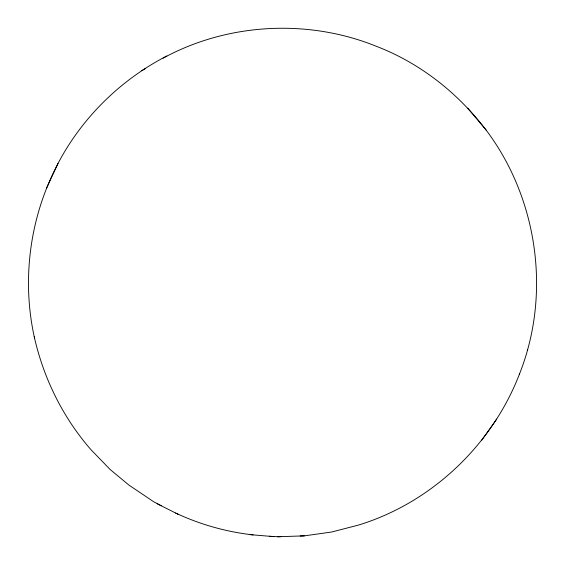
<?xml version="1.0" encoding="UTF-8"?>
<svg xmlns="http://www.w3.org/2000/svg" width="565" height="565" viewBox="0 0 565 565"><rect width="100%" height="100%" fill="white"/><g stroke="black" fill="none" stroke-linecap="round" stroke-linejoin="round"><path stroke-width="0.85" d="M519.419 374.171C554.293 286.66 534.9 180.962 470.871 111.828C444.98 83.189 412.464 60.165 376.347 46.302C308.102 18.652 227.808 22.904 163.087 58.153M166.823 55.992C120.719 79.729 82.222 117.492 58.033 163.398L57.192 165.157C29.896 217.433 21.675 279.075 34.225 336.691L34.592 338.04M527.293 350.265L527.632 349.325M519.602 373.705C492.221 445.043 431.632 502.702 358.408 525.097L331.648 532.011L304.337 535.86L277.754 536.75L269.385 536.263M58.033 163.398L46.627 187.983M481.613 440.368L496.706 419.089M141.73 70.696L145.523 68.499M300.17 535.994L304.337 535.86M277.754 536.75L281.003 536.651M175.56 513.013C199.939 524.44 226.374 531.948 253.141 534.886M250.104 534.645L273.87 536.623M34.225 336.691C43.54 378.26 62.87 417.471 90.894 449.62L110.196 469.543L128.834 485.017L153.687 501.762L161.223 505.76M157.141 503.705L178.321 514.404M486.394 130.381L467.771 108.162"/></g></svg>
